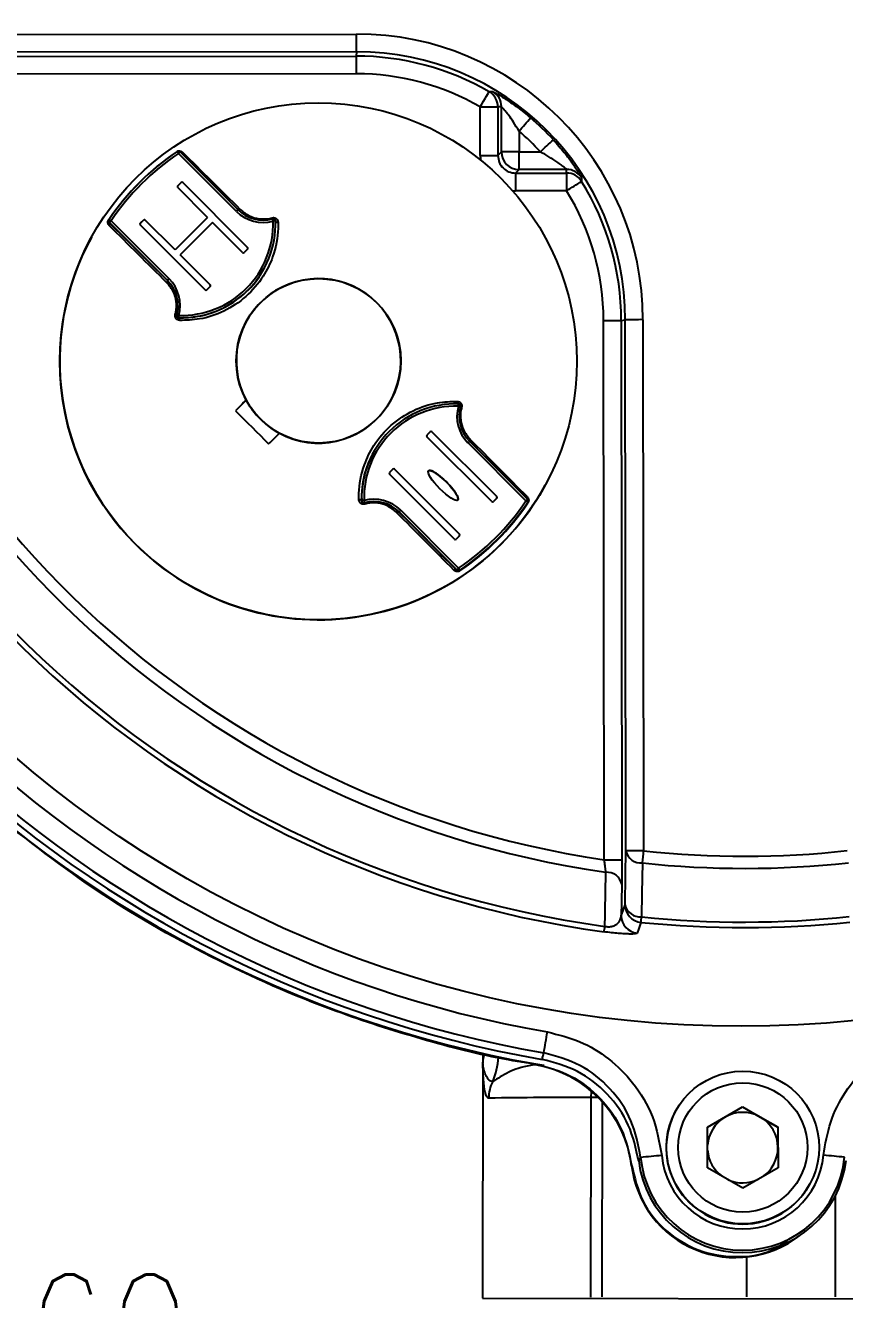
# Model space of a CAD drawing. Header units: millimetres. Extents: x 2301 to 4250, y 838 to 2217.
# Drawn here: x 2783.3 to 2853, y 1825 to 1933.4 of the extents above; entities that cross this region are included whole.
import ezdxf

# ---------------------------------------------------------------- set-up
doc = ezdxf.new("R2010")
doc.units = ezdxf.units.MM
doc.layers.add('AM_5', color=3, linetype='Continuous', lineweight=25)
doc.styles.add('SLDTEXTSTYLE1', font='txt.shx', dxfattribs={"width": 0.7, "bigfont": 'gbcbig.shx'})
doc.dimstyles.new('SLDDIMSTYLE12$0', dxfattribs={"dimtxt": 12, "dimasz": 10, "dimexe": 0, "dimexo": 0.0625, "dimgap": 0.875, "dimtad": 1, "dimdec": 1, "dimlfac": 1.8, "dimrnd": 1e-09, "dimzin": 12, "dimdsep": 46, "dimtxsty": 'SLDTEXTSTYLE1', "dimcen": 0.09, "dimdle": 8.16, "dimclrd": 3, "dimclre": 3, "dimadec": 0, "dimazin": 3, "dimtfac": 1, "dimtdec": 1, "dimtofl": 0, "dimtmove": 0, "dimatfit": 3, "dimfxl": 0, "dimfrac": 2, "dimtolj": 1, "dimlwd": 5, "dimlwe": 5, "dimarcsym": 0})

# ---------------------------------------------------------------- blocks, each defined once
blk = doc.blocks.new('*D77')
at = {"layer": 'AM_5', "color": 3, "lineweight": 5, "transparency": 16777216}
blk.add_line((2885.4, 1824.92), (2885.38, 1814.06), dxfattribs=at)
at = {"layer": 'AM_5', "color": 3, "linetype": 'Continuous', "lineweight": 5, "transparency": 16777216}
for p, q in [((2719.8, 1813.6), (2719.8, 1814.37)), ((2875.38, 1814.08), (2729.8, 1814.36))]:
    blk.add_line(p, q, dxfattribs=at)
at = {"layer": 'AM_5', "color": 3, "transparency": 16777216}
for points in [[(2729.81, 1816.02), (2729.8, 1812.69), (2719.8, 1814.37)], [(2875.38, 1815.75), (2875.38, 1812.41), (2885.38, 1814.06)]]:
    blk.add_solid(points, dxfattribs=at)
at = {"layer": 'Defpoints', "color": 0, "transparency": 16777216}
for p in [(2885.4, 1824.98), (2719.8, 1814.37), (2719.8, 1813.54)]:
    blk.add_point(p, dxfattribs=at)
at = {"layer": 'AM_5', "color": 0, "transparency": 16777216, "insert": (2786.72, 1821.12), "char_height": 12, "attachment_point": 5, "rotation": 359.8923, "style": 'SLDTEXTSTYLE1'}
blk.add_mtext('\\A1;160', dxfattribs=at)

msp = doc.modelspace()

# ---------------------------------------------------------------- linework, layer by layer
at = {"color": 7, "linetype": 'Continuous', "lineweight": 25}
for p, q in [((2764.529, 1932.63), (2811.503, 1932.69)), ((2763.893, 1930.753), (2811.472, 1930.813)), ((2811.502, 1931.185), (2764.528, 1931.125)), ((2811.502, 1931.185), (2811.472, 1930.813)), ((2811.471, 1929.309), (2763.892, 1929.248)), ((2822.032, 1922.344), (2822.026, 1926.483)), ((2823.528, 1926.49), (2823.533, 1922.351)), ((2823.83, 1922.66), (2823.825, 1926.513)), ((2825.329, 1924.424), (2825.331, 1922.666)), ((2796.2, 1922.672), (2796.198, 1922.675)), ((2796.486, 1922.67), (2801.419, 1917.737)), ((2823.533, 1922.351), (2823.83, 1922.66)), ((2825.331, 1922.666), (2827.146, 1922.669)), ((2801.278, 1917.596), (2796.345, 1922.529)), ((2825.331, 1921.163), (2825.034, 1920.854)), ((2825.034, 1920.854), (2829.373, 1920.859)), ((2829.376, 1921.168), (2825.331, 1921.163)), ((2796.565, 1920.046), (2796.282, 1919.763)), ((2796.565, 1920.045), (2796.282, 1919.762)), ((2796.282, 1919.762), (2796.282, 1919.763)), ((2798.828, 1917.076), (2796.282, 1919.622)), ((2796.565, 1920.045), (2796.565, 1920.046)), ((2796.706, 1920.045), (2796.707, 1920.046)), ((2802.222, 1914.53), (2796.706, 1920.045)), ((2802.222, 1914.531), (2796.707, 1920.046)), ((2829.372, 1919.356), (2825.034, 1919.35)), ((2790.442, 1916.897), (2790.421, 1916.858)), ((2790.451, 1916.913), (2790.442, 1916.897)), ((2790.476, 1916.659), (2790.456, 1916.623)), ((2795.408, 1911.727), (2790.476, 1916.659)), ((2790.618, 1916.802), (2795.55, 1911.869)), ((2793.383, 1916.864), (2793.1, 1916.581)), ((2793.383, 1916.863), (2793.1, 1916.58)), ((2793.1, 1916.58), (2793.1, 1916.581)), ((2798.616, 1910.924), (2793.1, 1916.44)), ((2793.383, 1916.863), (2793.383, 1916.864)), ((2793.524, 1916.863), (2793.525, 1916.864)), ((2796.07, 1914.318), (2793.524, 1916.863)), ((2796.07, 1914.319), (2793.525, 1916.864)), ((2798.828, 1917.076), (2796.07, 1914.319)), ((2798.828, 1917.075), (2796.07, 1914.318)), ((2799.252, 1916.652), (2796.495, 1913.894)), ((2798.828, 1917.075), (2798.828, 1917.076)), ((2801.798, 1914.106), (2799.252, 1916.652)), ((2788.941, 1915.389), (2788.94, 1915.387)), ((2796.07, 1914.318), (2796.07, 1914.319)), ((2802.222, 1914.389), (2801.939, 1914.106)), ((2802.222, 1914.53), (2802.222, 1914.531)), ((2796.494, 1913.893), (2796.495, 1913.894)), ((2799.04, 1911.348), (2796.494, 1913.893)), ((2799.04, 1911.349), (2796.495, 1913.894)), ((2803.618, 1912.705), (2803.62, 1912.708)), ((2795.401, 1911.714), (2795.408, 1911.727)), ((2799.04, 1911.207), (2798.757, 1910.924)), ((2799.04, 1911.348), (2799.04, 1911.349)), ((2796.172, 1908.793), (2796.178, 1908.802)), ((2796.364, 1908.549), (2796.36, 1908.54)), ((2802.124, 1908.234), (2802.123, 1908.231)), ((2832.583, 1862.409), (2832.524, 1908.31)), ((2834.026, 1908.317), (2834.373, 1908.374)), ((2834.026, 1908.317), (2834.085, 1862.416)), ((2834.43, 1863.158), (2834.373, 1908.374)), ((2835.875, 1908.38), (2835.933, 1863.165)), ((2802.108, 1901.543), (2801.192, 1900.627)), ((2802.107, 1901.544), (2802.109, 1901.547)), ((2814.407, 1901.515), (2814.409, 1901.519)), ((2817.778, 1898.832), (2817.495, 1898.549)), ((2817.779, 1898.833), (2817.496, 1898.55)), ((2817.778, 1898.832), (2817.779, 1898.833)), ((2817.919, 1898.832), (2817.92, 1898.833)), ((2823.435, 1893.317), (2817.919, 1898.832)), ((2823.435, 1893.318), (2817.92, 1898.833)), ((2817.495, 1898.549), (2817.496, 1898.55)), ((2823.011, 1892.893), (2817.496, 1898.409)), ((2825.918, 1892.956), (2820.986, 1897.889)), ((2821.127, 1898.029), (2826.059, 1893.097)), ((2812.915, 1897.048), (2812.913, 1897.045)), ((2814.596, 1895.65), (2814.313, 1895.367)), ((2814.597, 1895.651), (2814.314, 1895.368)), ((2814.596, 1895.65), (2814.597, 1895.651)), ((2814.737, 1895.65), (2814.738, 1895.651)), ((2820.253, 1890.135), (2814.737, 1895.65)), ((2820.253, 1890.136), (2814.738, 1895.651)), ((2814.313, 1895.367), (2814.314, 1895.368)), ((2819.829, 1889.711), (2814.314, 1895.227)), ((2827.548, 1894.282), (2827.549, 1894.284)), ((2811.934, 1892.966), (2811.938, 1892.975)), ((2812.192, 1892.788), (2812.187, 1892.779)), ((2823.435, 1893.176), (2823.153, 1892.893)), ((2823.435, 1893.317), (2823.435, 1893.318)), ((2826.063, 1892.805), (2826.084, 1892.843)), ((2826.072, 1892.821), (2826.093, 1892.859)), ((2826.084, 1892.843), (2826.093, 1892.859)), ((2815.109, 1892.006), (2815.116, 1892.019)), ((2820.049, 1887.086), (2815.116, 1892.019)), ((2815.258, 1892.161), (2820.191, 1887.228)), ((2820.253, 1890.135), (2820.253, 1890.136)), ((2820.253, 1889.994), (2819.971, 1889.711)), ((2820.029, 1887.05), (2820.049, 1887.086)), ((2820.302, 1887.062), (2820.281, 1887.023)), ((2822.26, 1845.9), (2822.259, 1845.097)), ((2822.258, 1845.034), (2822.221, 1825.097)), ((2826.728, 1844.958), (2826.728, 1845.037)), ((2831.465, 1842.183), (2831.504, 1842.697)), ((2831.433, 1825.183), (2831.465, 1842.183)), ((2832.399, 1841.826), (2832.368, 1825.212)), ((2841.362, 1839.646), (2844.357, 1841.387)), ((2842.853, 1840.504), (2844.35, 1841.375)), ((2844.35, 1841.375), (2844.357, 1841.387)), ((2844.35, 1841.375), (2845.853, 1840.513)), ((2844.357, 1841.387), (2847.362, 1839.665)), ((2838.663, 1841.038), (2838.65, 1841.016)), ((2841.362, 1839.637), (2842.853, 1840.504)), ((2845.853, 1840.513), (2847.355, 1839.652)), ((2841.373, 1836.182), (2841.362, 1839.646)), ((2847.355, 1839.652), (2847.362, 1839.665)), ((2847.355, 1839.652), (2847.361, 1837.92)), ((2847.362, 1839.665), (2847.373, 1836.201)), ((2847.361, 1837.92), (2847.366, 1836.197)), ((2834.912, 1836.427), (2834.912, 1836.348)), ((2844.379, 1834.459), (2841.373, 1836.182)), ((2847.373, 1836.201), (2844.379, 1834.459)), ((2850.057, 1834.78), (2850.069, 1834.802)), ((2852.245, 1825.209), (2852.261, 1833.836)), ((2844.708, 1825.219), (2844.714, 1828.603))]:
    msp.add_line(p, q, dxfattribs=at)
at = {"linetype": 'ByBlock'}
msp.add_line((2822.221, 1825.097), (2947.221, 1824.862), dxfattribs=at)
at = {"color": 7, "linetype": 'Continuous', "lineweight": 25, "flags": 128}
for points in [[(2822.026, 1926.483), (2822.171, 1926.734), (2822.311, 1926.975), (2822.44, 1927.198), (2822.554, 1927.395), (2822.647, 1927.557), (2822.718, 1927.679), (2822.763, 1927.756), (2822.78, 1927.786)], [(2796.282, 1919.762), (2796.27, 1919.747), (2796.265, 1919.74)], [(2793.1, 1916.58), (2793.088, 1916.565), (2793.083, 1916.558)], [(2795.401, 1911.714), (2795.413, 1911.698), (2795.42, 1911.678), (2795.423, 1911.654), (2795.42, 1911.629), (2795.413, 1911.601), (2795.401, 1911.573), (2795.385, 1911.545), (2795.365, 1911.518)], [(2796.45, 1908.312), (2796.452, 1908.354), (2796.449, 1908.396), (2796.442, 1908.435), (2796.431, 1908.47), (2796.417, 1908.499), (2796.399, 1908.521), (2796.38, 1908.535), (2796.36, 1908.54)], [(2802.109, 1901.547), (2801.994, 1901.432), (2801.879, 1901.317), (2801.764, 1901.202), (2801.65, 1901.088), (2801.536, 1900.973), (2801.422, 1900.859), (2801.308, 1900.746), (2801.195, 1900.632)], [(2801.195, 1900.632), (2801.548, 1900.279), (2801.901, 1899.926), (2802.255, 1899.572), (2802.609, 1899.218), (2802.963, 1898.864), (2803.317, 1898.511), (2803.67, 1898.157), (2804.023, 1897.804)], [(2804.023, 1897.804), (2804.137, 1897.917), (2804.25, 1898.031), (2804.364, 1898.145), (2804.478, 1898.259), (2804.593, 1898.374), (2804.707, 1898.488), (2804.822, 1898.603), (2804.937, 1898.719)], [(2817.495, 1898.549), (2817.483, 1898.534), (2817.478, 1898.526)], [(2814.313, 1895.367), (2814.301, 1895.352), (2814.296, 1895.344)], [(2811.934, 1892.966), (2811.929, 1892.987), (2811.915, 1893.006), (2811.893, 1893.023), (2811.864, 1893.037), (2811.829, 1893.048), (2811.789, 1893.055), (2811.748, 1893.058), (2811.705, 1893.056)], [(2814.913, 1891.969), (2814.941, 1891.989), (2814.969, 1892.005), (2814.997, 1892.017), (2815.024, 1892.025), (2815.05, 1892.027), (2815.073, 1892.025), (2815.093, 1892.018), (2815.109, 1892.006)], [(2834.353, 1858.571), (2834.396, 1861.14), (2834.43, 1863.158)], [(2835.822, 1862.137), (2835.782, 1859.568), (2835.75, 1857.549)], [(2834.072, 1860.329), (2834.047, 1858.828), (2834.027, 1857.649)], [(2834.027, 1857.649), (2834.21, 1858.165), (2834.353, 1858.571)], [(2835.702, 1857.083), (2835.517, 1856.567), (2835.372, 1856.161)], [(2832.057, 1842.185), (2831.935, 1842.184), (2831.465, 1842.183)]]:
    msp.add_lwpolyline(points, dxfattribs=at)
at = {"color": 7, "linetype": 'Continuous', "lineweight": 25}
for centre, radius in [((2844.219, 1942.897), 94.663), ((2808.245, 1904.836), 22), ((2808.267, 1904.876), 7), ((2844.366, 1837.92), 6.5), ((2844.368, 1837.923), 5.5)]:
    msp.add_circle(centre, radius, dxfattribs=at)
for centre, radius, start, end in [((2844.48, 1943.373), 86.736, 352.83814, 187.30792), ((2844.481, 1943.376), 86.27, 352.83813, 187.30793), ((2844.489, 1943.39), 81.714, 352.48125, 187.66482), ((2844.489, 1943.391), 80.681, 352.48124, 187.66483), ((2582.358, 1932.031), 229.146, 359.78854, 0.16471), ((2811.534, 1908.349), 24.341, 0.07349, 90.07308), ((3040.616, 1929.968), 229.146, 179.78854, 180.16471), ((2811.501, 1908.288), 22.526, 59.952, 90.07302), ((2811.532, 1908.344), 22.841, 0.07349, 90.07308), ((2844.444, 1943.308), 87.837, 189.2274, 262.22982), ((2844.446, 1943.311), 87.371, 189.2274, 262.22982), ((2844.453, 1943.325), 82.815, 189.67715, 261.85282), ((2844.454, 1943.326), 81.782, 189.91182, 261.65393), ((2811.498, 1908.283), 21.026, 59.952, 90.07302), ((2822.028, 1926.488), 1.5, 0.06713, 59.90679), ((2822.325, 1926.512), 1.5, 0.06631, 59.24117), ((2844.22, 1942.898), 96.56, 189.97103, 260.17554), ((2822.218, 2056.465), 129.982, 269.91566, 270.57756), ((2843.941, 1942.528), 99, 189.79776, 259.98721), ((2844.199, 1942.861), 98.897, 189.98805, 260.15852), ((2844.217, 1942.893), 98.358, 189.97103, 260.17554), ((2421.172, 2271.485), 532.723, 319.34642, 319.50828), ((2811.519, 1908.322), 22.718, 42.55972, 49.38586), ((2811.517, 1908.318), 21.218, 42.55972, 49.38586), ((2808.246, 1904.839), 21.524, 124.03884, 145.96096), ((2808.267, 1904.878), 21.5, 124.03884, 145.96096), ((2796.345, 1922.528), 0.2, 45.00002, 124.03871), ((2783.386, 1913.835), 15.606, 33.85537, 34.58847), ((2831.01, 1887.935), 48.973, 134.82535, 135.05853), ((2825.14, 1792.685), 129.982, 89.91566, 90.57756), ((2825.331, 1922.664), 1.501, 180.16171, 269.98486), ((2587.11, 1922.005), 238.223, 359.79747, 0.15912), ((2595.717, 2175.243), 342.568, 312.49839, 312.75007), ((2808.268, 1904.879), 21.3, 124.03884, 145.96096), ((2796.578, 1922.793), 0.205, 267.13168, 306.91627), ((1292.951, 402.745), 2138.062, 45.120496, 45.305718), ((2822.223, 2052.326), 129.982, 269.91566, 270.57756), ((3063.255, 1920.012), 238.223, 179.79747, 180.15912), ((3067.594, 1920.017), 238.223, 179.79747, 180.15912), ((2829.375, 1919.359), 1.5, 31.82221, 90.08233), ((2829.378, 1919.668), 1.5, 32.48841, 90.08317), ((2796.353, 1919.693), 0.1, 135.00002, 225.00029), ((2796.636, 1919.975), 0.1, 44.99998, 134.99971), ((2796.635, 1919.974), 0.1, 44.99998, 134.99971), ((2712.091, 2109.376), 223.3, 301.68311, 302.06911), ((2811.501, 1908.288), 22.526, 0.07337, 31.77721), ((2811.498, 1908.283), 21.026, 0.07337, 31.77721), ((2835.942, 1883.002), 48.973, 134.82535, 135.05853), ((2803.54, 1919.859), 3.2, 225.00007, 285.53072), ((2803.54, 1919.859), 3, 225.00007, 285.53072), ((2801.465, 1917.911), 0.208, 266.71471, 313.23954), ((2791.149, 1917.988), 1.326, 236.12682, 237.13736), ((2790.617, 1916.801), 0.2, 151.33664, 225.00025), ((2782.742, 1905.231), 13.996, 55.75631, 56.57477), ((1274.43, 384.332), 2155.516, 45.120496, 45.305718), ((2790.319, 1916.503), 0.182, 320.49441, 41.26107), ((1286.709, 396.503), 2138.062, 45.120496, 45.305718), ((2826.101, 1881.248), 50.231, 134.943, 135.17192), ((2793.171, 1916.511), 0.1, 135.00002, 225.00029), ((2793.454, 1916.793), 0.1, 44.99998, 134.99971), ((2793.454, 1916.793), 0.1, 44.99998, 134.99971), ((2796.6, 1916.545), 8, 268.30908, 1.69072), ((2796.601, 1916.546), 7.8, 268.30908, 1.69072), ((2802.67, 1916.603), 1.706, 12.30823, 15.2426), ((2804.397, 1916.775), 0.2, 1.69091, 105.53076), ((2785.283, 1911.516), 19.825, 15.3864, 15.96293), ((2804.921, 1900.724), 16.061, 91.15683, 91.86904), ((2804.397, 1916.775), 0.2, 1.69076, 45.0001), ((2804.766, 1916.898), 0.223, 221.23789, 284.04753), ((2808.244, 1904.835), 22, 151.33662, 225.00026), ((2801.869, 1914.177), 0.1, 224.99998, 314.99971), ((2802.151, 1914.46), 0.1, 315.00002, 45.00029), ((2802.151, 1914.459), 0.1, 331.33666, 45.00022), ((2831.033, 1876.315), 50.231, 134.943, 135.17192), ((2793.287, 1909.606), 3.2, 344.46921, 45.00019), ((2808.267, 1904.876), 7, 241.60169, 208.39851), ((2793.287, 1909.606), 3, 344.46921, 45.00019), ((2798.687, 1910.995), 0.1, 224.99998, 314.99971), ((2798.969, 1911.278), 0.1, 315.00002, 45.00029), ((2798.969, 1911.277), 0.1, 331.33666, 45.00022), ((2796.258, 1909.398), 0.611, 252.95968, 261.95729), ((2796.37, 1908.749), 0.2, 164.46935, 268.30936), ((2792.475, 1894.918), 14.37, 74.2697, 75.06781), ((2765.26, 1909.618), 31.123, 358.03202, 358.40139), ((2832.73, 2033.323), 125.013, 269.90539, 270.59394), ((2835.668, 1783.368), 125.013, 89.90539, 90.59394), ((2808.265, 1904.873), 7, 208.40897, 241.60156), ((2819.935, 1893.211), 8, 88.30908, 181.69072), ((2819.935, 1893.212), 7.8, 88.30908, 181.69072), ((2823.248, 1900.151), 3.2, 164.46921, 225.00019), ((2820.327, 1901.38), 0.256, 169.61423, 222.27228), ((2789.782, 1901.955), 30.399, 358.2151, 358.59086), ((2816.389, 1887.232), 14.284, 73.86802, 74.66962), ((2820.165, 1901.007), 0.2, 45.0001, 88.30925), ((2820.165, 1901.007), 0.2, 344.46935, 88.30936), ((2823.248, 1900.151), 3, 164.46921, 225.00019), ((2820.218, 1900.165), 0.791, 73.29316, 80.21487), ((2817.849, 1898.761), 0.1, 44.99998, 134.99971), ((2817.849, 1898.762), 0.1, 44.99998, 134.99971), ((2817.566, 1898.479), 0.1, 135.00002, 225.00029), ((2855.651, 1863.294), 48.973, 134.82535, 135.05853), ((2821.307, 1898.069), 0.208, 136.72384, 183.27091), ((1296.082, 379.526), 2152.267, 44.695355, 44.879755), ((2814.667, 1895.579), 0.1, 44.99998, 134.99971), ((2814.667, 1895.58), 0.1, 44.99998, 134.99971), ((2814.384, 1895.297), 0.1, 135.00002, 225.00029), ((2808.244, 1904.835), 22, 224.99991, 331.33627), ((2812.569, 1876.711), 16.276, 91.51466, 92.21997), ((2812.138, 1892.981), 0.2, 181.69091, 285.53076), ((2812.995, 1889.898), 3.2, 45.00007, 105.53072), ((2792.686, 1887.523), 20.204, 15.10406, 15.67269), ((2812.819, 1892.871), 0.639, 188.33812, 196.96504), ((2812.995, 1889.898), 3, 45.00007, 105.53072), ((2808.268, 1904.879), 21.3, 304.03884, 325.96096), ((2808.247, 1904.839), 21.5, 304.03884, 325.96096), ((2808.247, 1904.839), 21.524, 304.03884, 325.96096), ((2808.268, 1904.878), 21.5, 304.03884, 325.96096), ((2823.082, 1892.964), 0.1, 224.99998, 314.99971), ((2823.365, 1893.247), 0.1, 315.00002, 45.00029), ((2823.364, 1893.246), 0.1, 331.33666, 45.00022), ((2860.583, 1858.362), 48.973, 134.82535, 135.05853), ((2818.106, 1881.301), 14.031, 55.34818, 56.16516), ((2826.198, 1893.172), 0.204, 142.91842, 182.97682), ((2825.918, 1892.955), 0.2, 331.33664, 45.00025), ((2826.45, 1893.34), 0.661, 234.10314, 236.21317), ((1289.84, 373.284), 2152.267, 44.695355, 44.879755), ((1277.586, 360.923), 2169.837, 44.695355, 44.879755), ((2850.741, 1856.607), 50.231, 134.943, 135.17192), ((2820.183, 1890.065), 0.1, 315.00002, 45.00029), ((2820.182, 1890.064), 0.1, 331.33666, 45.00022), ((2819.9, 1889.782), 0.1, 224.99998, 314.99971), ((2819.909, 1886.913), 0.182, 48.77076, 129.54207), ((2855.674, 1851.675), 50.231, 134.943, 135.17192), ((2820.19, 1887.228), 0.2, 225.00002, 304.03871), ((2807.13, 1878.345), 15.796, 33.49364, 34.2203), ((2820.918, 1887.427), 0.754, 212.39658, 214.25577), ((2835.726, 1738.152), 125.013, 89.90539, 90.59394), ((2835.714, 1863.449), 1.316, 192.75198, 274.70891), ((2004.125, 1951.825), 836.52, 353.845189, 353.916003), ((2844.49, 1943.392), 80.682, 263.91174, 276.23432), ((2832.789, 1987.422), 125.013, 269.90539, 270.59394), ((2844.489, 1943.39), 81.714, 263.91174, 276.23432), ((2832.801, 1860.046), 1.302, 12.53255, 93.70594), ((2835.528, 1857.653), 1.5, 180.17168, 264.0429), ((2835.639, 1858.863), 1.318, 192.78342, 274.84583), ((2835.854, 1858.576), 1.5, 180.17186, 264.18048), ((2760.988, 1866.482), 72.304, 351.88658, 352.25807), ((2769.72, 1864.231), 66.368, 353.81743, 354.2221), ((2844.48, 1943.374), 86.736, 264.19127, 275.9548), ((2844.482, 1943.377), 86.271, 264.19127, 275.9548), ((2391.778, 1922.825), 442.382, 349.99623, 350.22979), ((2817.277, 1845.974), 6.31, 337.21969, 356.46346), ((2824.989, 1835.11), 10, 7.11201, 79.98721), ((2825.76, 1842.116), 3.018, 152.03076, 179.90347), ((2831.761, 1185.396), 656.787, 90.025773, 90.786775), ((2844.354, 1837.898), 6.5, 151.33681, 270.18006), ((2844.361, 1837.911), 3, 120.17983, 176.28902), ((2844.361, 1837.911), 3, 60.17996, 120.17977), ((2844.361, 1837.911), 3, 0.18027, 60.1801), ((2852.128, 1678.887), 159.032, 95.28755, 95.93724), ((2844.351, 1837.892), 8.712, 185.44582, 354.70024), ((2844.354, 1837.898), 6.912, 185.44581, 354.70025), ((2844.361, 1837.911), 3, 184.0714, 234.57725), ((2844.361, 1837.911), 3, 304.20958, 0.18019), ((2838.588, 1696.143), 141.683, 84.15152, 84.87832), ((2843.744, 1837.45), 8.9, 187.11215, 307.90788), ((2844.333, 1837.86), 8.89, 186.98978, 353.15629), ((2844.361, 1837.911), 3, 245.78281, 296.15006), ((2844.354, 1837.898), 6.5, 270.17977, 331.33646)]:
    msp.add_arc(centre, radius, start, end, dxfattribs=at)
for centre, major_axis, ratio, start_param, end_param in [((2823.493, 1908.298), (21.567, 5.576), 0.8075751, 1.3498967, 1.3633758), ((2825.033, 1922.352), (2.124, 2.124), 0.9987882, 2.3582273, 2.4867184), ((2811.45, 1920.052), (2.699, 22.426), 0.7902591, 4.8430733, 4.8567802), ((2825.033, 1922.352), (2.124, 2.124), 0.9987882, 3.8391022, 3.9278057), ((2818.874, 1894.271), (1.237, -1.237), 0.2285702, 6.2831845, 9.4887697)]:
    msp.add_ellipse(centre, major_axis=major_axis, ratio=ratio, start_param=start_param, end_param=end_param, dxfattribs=at)
msp.add_ellipse((2818.875, 1894.272), major_axis=(1.237, -1.237), ratio=0.2285702, dxfattribs=at)
for points, knots in [([(2822.78, 1927.786), (2822.838, 1927.789), (2822.942, 1927.794), (2823.046, 1927.799), (2823.092, 1927.801)], [0, 0, 0, 0, 0.56, 1, 1, 1, 1]), ([(2823.092, 1927.801), (2823.116, 1927.792), (2823.165, 1927.774), (2823.435, 1927.625), (2823.802, 1927.408), (2824.389, 1927.035), (2825.254, 1926.437), (2825.946, 1925.866), (2826.308, 1925.568)], [0, 0, 0, 0, 0.12205466, 0.24949049, 0.37396694, 0.50097881, 0.73949032, 1, 1, 1, 1]), ([(2825.329, 1924.424), (2825.174, 1924.681), (2824.894, 1925.142), (2824.504, 1925.7), (2824.21, 1926.081), (2824.005, 1926.327), (2823.863, 1926.484), (2823.837, 1926.504), (2823.825, 1926.513)], [0, 0, 0, 0, 0.2770528, 0.4991542, 0.6476515, 0.7772617, 0.8925679, 1, 1, 1, 1]), ([(2796.198, 1922.675), (2796.218, 1922.687), (2796.263, 1922.714), (2796.347, 1922.74), (2796.465, 1922.749), (2796.595, 1922.715), (2796.665, 1922.658), (2796.702, 1922.629)], [0, 0, 0, 0, 0.0853698, 0.1907986, 0.3564235, 0.6664713, 1, 1, 1, 1]), ([(2829.376, 1921.168), (2829.365, 1921.181), (2829.343, 1921.207), (2829.17, 1921.352), (2828.903, 1921.56), (2828.268, 1922.02), (2827.633, 1922.387), (2827.146, 1922.669)], [0, 0, 0, 0, 0.1054309, 0.2197764, 0.3500255, 0.5009739, 1, 1, 1, 1]), ([(2828.253, 1923.688), (2828.569, 1923.33), (2829.172, 1922.646), (2829.812, 1921.783), (2830.215, 1921.193), (2830.453, 1920.819), (2830.614, 1920.547), (2830.634, 1920.498), (2830.644, 1920.473)], [0, 0, 0, 0, 0.26143, 0.4994924, 0.6279885, 0.7500278, 0.8766805, 1, 1, 1, 1]), ([(2823.533, 1922.351), (2823.556, 1922.154), (2823.601, 1921.761), (2823.948, 1921.266), (2824.444, 1920.92), (2824.838, 1920.876), (2825.034, 1920.854)], [0, 0, 0, 0, 0.250154, 0.5, 0.749846, 1, 1, 1, 1]), ([(2830.644, 1920.473), (2830.645, 1920.413), (2830.648, 1920.305), (2830.649, 1920.198), (2830.65, 1920.15)], [0, 0, 0, 0, 0.56, 1, 1, 1, 1]), ([(2801.607, 1917.76), (2801.853, 1917.556), (2802.299, 1917.189), (2803.2, 1916.929), (2803.886, 1916.942), (2804.251, 1917.035), (2804.317, 1917.051)], [0, 0, 0, 0, 0.3569261, 0.6455881, 0.9359573, 1, 1, 1, 1]), ([(2790.459, 1916.387), (2790.416, 1916.442), (2790.351, 1916.525), (2790.337, 1916.68), (2790.357, 1916.782), (2790.382, 1916.843), (2790.404, 1916.878), (2790.41, 1916.888)], [0, 0, 0, 0, 0.4935098, 0.7465115, 0.851032, 0.9564885, 1, 1, 1, 1]), ([(2790.43, 1916.874), (2790.427, 1916.869), (2790.42, 1916.858), (2790.411, 1916.839), (2790.402, 1916.814), (2790.393, 1916.766), (2790.402, 1916.689), (2790.434, 1916.65), (2790.456, 1916.623)], [0, 0, 0, 0, 0.0275852, 0.0617297, 0.104186, 0.1954073, 0.4521438, 1, 1, 1, 1]), ([(2804.82, 1916.682), (2804.822, 1916.504), (2804.831, 1915.547), (2804.535, 1913.946), (2803.564, 1911.932), (2802.149, 1910.27), (2800.238, 1909.017), (2798.255, 1908.367), (2797.013, 1908.329), (2796.45, 1908.312)], [0, 0, 0, 0, 0.0439371, 0.236293, 0.3728219, 0.5357282, 0.69861, 0.8632007, 1, 1, 1, 1]), ([(2804.317, 1917.051), (2804.356, 1917.059), (2804.436, 1917.073), (2804.555, 1917.049), (2804.664, 1916.993), (2804.756, 1916.899), (2804.809, 1916.789), (2804.817, 1916.712), (2804.82, 1916.682)], [0, 0, 0, 0, 0.1540842, 0.3077863, 0.4712038, 0.6571656, 0.8674974, 1, 1, 1, 1]), ([(2796.36, 1908.54), (2796.913, 1908.557), (2798.131, 1908.595), (2800.09, 1909.231), (2801.942, 1910.474), (2803.127, 1911.743), (2803.504, 1912.56), (2803.579, 1912.724)], [0, 0, 0, 0, 0.20546712, 0.45207555, 0.69563382, 0.93912655, 1, 1, 1, 1]), ([(2796.079, 1908.814), (2796.095, 1908.879), (2796.188, 1909.244), (2796.2, 1909.93), (2795.939, 1910.828), (2795.569, 1911.272), (2795.365, 1911.518)], [0, 0, 0, 0, 0.06404267, 0.35441194, 0.64307395, 1, 1, 1, 1]), ([(2795.401, 1911.714), (2795.622, 1911.448), (2796.023, 1910.965), (2796.303, 1909.995), (2796.29, 1909.256), (2796.19, 1908.864), (2796.172, 1908.793)], [0, 0, 0, 0, 0.3540546, 0.64277104, 0.9353249, 1, 1, 1, 1]), ([(2796.45, 1908.312), (2796.392, 1908.321), (2796.282, 1908.338), (2796.153, 1908.443), (2796.08, 1908.571), (2796.057, 1908.702), (2796.072, 1908.779), (2796.079, 1908.814)], [0, 0, 0, 0, 0.257956, 0.4849143, 0.7035846, 0.8642778, 1, 1, 1, 1]), ([(2796.172, 1908.793), (2796.169, 1908.775), (2796.161, 1908.734), (2796.174, 1908.667), (2796.212, 1908.604), (2796.276, 1908.553), (2796.33, 1908.545), (2796.36, 1908.54)], [0, 0, 0, 0, 0.11321608, 0.25761818, 0.47541861, 0.71851805, 1, 1, 1, 1]), ([(2811.705, 1893.056), (2811.704, 1893.235), (2811.696, 1894.195), (2811.994, 1895.8), (2812.967, 1897.818), (2814.383, 1899.48), (2816.293, 1900.731), (2818.273, 1901.377), (2819.513, 1901.411), (2820.075, 1901.426)], [0, 0, 0, 0, 0.04393713, 0.23629304, 0.37282189, 0.53572822, 0.69861004, 0.86320068, 1, 1, 1, 1]), ([(2820.075, 1901.426), (2820.134, 1901.417), (2820.243, 1901.399), (2820.372, 1901.294), (2820.444, 1901.165), (2820.467, 1901.034), (2820.452, 1900.957), (2820.445, 1900.922)], [0, 0, 0, 0, 0.257956, 0.4849143, 0.7035846, 0.8642778, 1, 1, 1, 1]), ([(2820.445, 1900.922), (2820.429, 1900.857), (2820.336, 1900.492), (2820.324, 1899.805), (2820.584, 1898.904), (2820.952, 1898.458), (2821.156, 1898.211)], [0, 0, 0, 0, 0.0640427, 0.3544119, 0.6430739, 1, 1, 1, 1]), ([(2812.952, 1897.026), (2812.75, 1896.647), (2812.141, 1895.507), (2811.927, 1894.084), (2811.933, 1893.142), (2811.934, 1892.966)], [0, 0, 0, 0, 0.2880106, 0.8674013, 1, 1, 1, 1]), ([(2812.208, 1892.685), (2812.168, 1892.677), (2812.088, 1892.663), (2811.969, 1892.687), (2811.86, 1892.744), (2811.769, 1892.838), (2811.716, 1892.948), (2811.708, 1893.026), (2811.705, 1893.056)], [0, 0, 0, 0, 0.15408421, 0.30778627, 0.47120377, 0.6571656, 0.86749743, 1, 1, 1, 1]), ([(2811.934, 1892.966), (2811.935, 1892.951), (2811.939, 1892.912), (2811.965, 1892.857), (2812.01, 1892.81), (2812.064, 1892.781), (2812.109, 1892.772), (2812.149, 1892.771), (2812.169, 1892.775), (2812.187, 1892.779)], [0, 0, 0, 0, 0.14396579, 0.37325789, 0.56953993, 0.7311976, 0.87060558, 0.89142025, 1, 1, 1, 1]), ([(2812.187, 1892.779), (2812.258, 1892.797), (2812.65, 1892.896), (2813.389, 1892.909), (2814.36, 1892.629), (2814.843, 1892.227), (2815.109, 1892.006)], [0, 0, 0, 0, 0.0646751, 0.357229, 0.6459454, 1, 1, 1, 1]), ([(2814.913, 1891.969), (2814.668, 1892.174), (2814.223, 1892.544), (2813.324, 1892.806), (2812.638, 1892.794), (2812.273, 1892.701), (2812.208, 1892.685)], [0, 0, 0, 0, 0.3569261, 0.6455881, 0.9359573, 1, 1, 1, 1]), ([(2826.035, 1893.295), (2826.078, 1893.24), (2826.142, 1893.155), (2826.156, 1892.998), (2826.136, 1892.897), (2826.111, 1892.835), (2826.089, 1892.801), (2826.083, 1892.791)], [0, 0, 0, 0, 0.4935098, 0.7465115, 0.851032, 0.9564885, 1, 1, 1, 1]), ([(2826.063, 1892.805), (2826.066, 1892.81), (2826.073, 1892.821), (2826.078, 1892.832), (2826.081, 1892.837)], [0, 0, 0, 0, 0.4520618, 1, 1, 1, 1]), ([(2820.295, 1887.003), (2820.275, 1886.991), (2820.23, 1886.964), (2820.146, 1886.938), (2820.028, 1886.93), (2819.898, 1886.965), (2819.829, 1887.023), (2819.793, 1887.053)], [0, 0, 0, 0, 0.0853698, 0.1907986, 0.3564235, 0.6664713, 1, 1, 1, 1]), ([(2820.029, 1887.05), (2820.047, 1887.034), (2820.081, 1887.006), (2820.144, 1886.988), (2820.202, 1886.99), (2820.24, 1887.001), (2820.265, 1887.013), (2820.275, 1887.02), (2820.281, 1887.023)], [0, 0, 0, 0, 0.3733801, 0.7042157, 0.8609871, 0.9438936, 0.9669176, 1, 1, 1, 1]), ([(2827.469, 1844.901), (2826.454, 1845.049), (2822.917, 1845.564), (2816.978, 1847.102), (2808.447, 1849.832), (2799.03, 1853.975), (2788.96, 1859.76), (2782.904, 1864.558), (2779.876, 1866.958)], [0, 0, 0, 0, 0.05795747, 0.20191324, 0.34586886, 0.56391292, 0.78195664, 1, 1, 1, 1]), ([(2832.717, 1861.345), (2832.701, 1861.486), (2832.675, 1861.709), (2832.628, 1862.085), (2832.598, 1862.298), (2832.583, 1862.409)], [0, 0, 0, 0, 0.4488466, 0.7117862, 1, 1, 1, 1]), ([(2834.085, 1862.416), (2834.085, 1861.983), (2834.084, 1861.208), (2834.076, 1860.598), (2834.072, 1860.329)], [0, 0, 0, 0, 0.5586895, 1, 1, 1, 1]), ([(2832.633, 1856.742), (2832.649, 1857.601), (2832.676, 1859.135), (2832.704, 1860.67), (2832.717, 1861.345)], [0, 0, 0, 0, 0.55999994, 1, 1, 1, 1]), ([(2832.633, 1856.742), (2832.689, 1856.732), (2832.801, 1856.713), (2833.024, 1856.707), (2833.276, 1856.743), (2833.513, 1856.834), (2833.919, 1857.105), (2833.979, 1857.404), (2834.027, 1857.649)], [0, 0, 0, 0, 0.0472872, 0.0939884, 0.1941558, 0.3091639, 0.4362361, 1, 1, 1, 1]), ([(2835.372, 1856.161), (2835.337, 1856.14), (2835.267, 1856.097), (2834.842, 1856.084), (2834.319, 1856.103), (2833.808, 1856.139), (2833.219, 1856.194), (2832.781, 1856.25), (2832.568, 1856.277)], [0, 0, 0, 0, 0.25083619, 0.49912261, 0.62735457, 0.75134888, 0.87955784, 1, 1, 1, 1]), ([(2827.744, 1847.754), (2828.678, 1847.523), (2830.542, 1847.061), (2833.027, 1845.539), (2835.192, 1843.394), (2836.871, 1840.583), (2837.272, 1838.357), (2837.473, 1837.242)], [0, 0, 0, 0, 0.1872812, 0.3736777, 0.5607984, 0.7799545, 1, 1, 1, 1]), ([(2851.236, 1837.26), (2851.393, 1838.209), (2851.706, 1840.104), (2853.024, 1842.703), (2854.989, 1845.032), (2857.656, 1846.932), (2859.843, 1847.508), (2860.939, 1847.797)], [0, 0, 0, 0, 0.1872716, 0.3736538, 0.5608014, 0.7799695, 1, 1, 1, 1]), ([(2822.259, 1845.097), (2822.259, 1845.106), (2822.26, 1845.205), (2822.267, 1845.456), (2822.339, 1845.71), (2822.385, 1845.87)], [0, 0, 0, 0, 0.03383028, 0.39317063, 1, 1, 1, 1]), ([(2827.296, 1845.419), (2827.321, 1845.523), (2827.365, 1845.71), (2827.413, 1845.896), (2827.434, 1845.978)], [0, 0, 0, 0, 0.56, 1, 1, 1, 1]), ([(2835.678, 1837.066), (2835.473, 1838.138), (2835.061, 1840.283), (2833.183, 1843.022), (2830.599, 1845.112), (2828.49, 1845.689), (2827.434, 1845.978)], [0, 0, 0, 0, 0.2498556, 0.4996698, 0.7497111, 1, 1, 1, 1]), ([(2822.742, 1842.121), (2822.733, 1842.121), (2822.611, 1842.128), (2822.428, 1842.538), (2822.287, 1843.686), (2822.259, 1844.623), (2822.259, 1845.094), (2822.259, 1845.097)], [0, 0, 0, 0, 0.025838, 0.3524575, 0.674492, 0.9978501, 1, 1, 1, 1]), ([(2823.094, 1843.531), (2822.991, 1843.55), (2822.783, 1843.588), (2822.501, 1844.053), (2822.339, 1844.471), (2822.282, 1844.77), (2822.266, 1844.915), (2822.261, 1845), (2822.259, 1845.05), (2822.259, 1845.086), (2822.259, 1845.094), (2822.259, 1845.097)], [0, 0, 0, 0, 0.2577838, 0.516877, 0.7554746, 0.8751834, 0.9264637, 0.9520873, 0.9894716, 0.9950299, 1, 1, 1, 1]), ([(2826.928, 1844.985), (2826.712, 1844.959), (2825.665, 1844.835), (2824.298, 1844.313), (2823.509, 1843.8), (2823.094, 1843.531)], [0, 0, 0, 0, 0.1096953, 0.5316981, 1, 1, 1, 1]), ([(2835.509, 1836.778), (2835.281, 1837.824), (2834.826, 1839.912), (2832.944, 1842.558), (2830.397, 1844.576), (2828.33, 1845.138), (2827.296, 1845.419)], [0, 0, 0, 0, 0.25006523, 0.49944561, 0.74938637, 1, 1, 1, 1]), ([(2835.678, 1837.066), (2835.646, 1837.012), (2835.589, 1836.917), (2835.533, 1836.821), (2835.509, 1836.778)], [0, 0, 0, 0, 0.56, 1, 1, 1, 1]), ([(2834.912, 1836.427), (2835.157, 1835.378), (2835.647, 1833.279), (2837.73, 1830.721), (2840.515, 1829.017), (2843.708, 1828.468), (2846.433, 1828.813), (2847.744, 1829.69), (2848.164, 1829.97)], [0, 0, 0, 0, 0.1827996, 0.3655991, 0.5483987, 0.7311982, 0.9139978, 1, 1, 1, 1])]:
    msp.add_open_spline(points, degree=3, knots=knots, dxfattribs=at)
msp.add_open_spline([(2826.728, 1845.037), (2827.756, 1844.756), (2829.811, 1844.194), (2832.346, 1842.182), (2834.227, 1839.549), (2834.684, 1837.467), (2834.912, 1836.427)], degree=3, dxfattribs=at)

# ---------------------------------------------------------------- dimensions: what is measured, and where the dimension line sits
at = {"layer": 'AM_5'}
dim = msp.add_linear_dim(base=(2719.803, 1814.374), p1=(2885.402, 1824.978), p2=(2719.801, 1813.541), angle=179.89234, text='160', dimstyle='SLDDIMSTYLE12$0', override={"dimlfac": 1}, dxfattribs=at)
dim.commit()
dim.dimension.update_dxf_attribs({"geometry": '*D77', "text_midpoint": (2786.706, 1814.248), "dimtype": 160})

doc.saveas('drawing.dxf')
